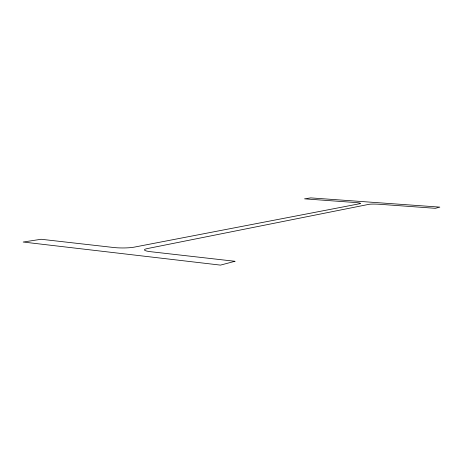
<?xml version="1.0" encoding="UTF-8"?>
<svg xmlns="http://www.w3.org/2000/svg" width="463" height="463" viewBox="0 0 463 463"><rect width="100%" height="100%" fill="white"/><g stroke="black" fill="none" stroke-linecap="round" stroke-linejoin="round"><path stroke-width="0.69" d="M234.961 261.282L220.475 265.114L23.15 242.033L41.155 239.267L113.713 247.508A14.463 2.078 0.1 0 0 134.201 247.144L359.954 203.679A8.618 0.77 2.1 0 0 355.098 202.505L304.504 198.841L310.748 197.886L439.85 207.123L435.347 208.309L380.094 204.316A8.762 0.787 2.3 0 0 368.924 204.333L147.228 248.602A14.7 2.199 0.4 0 0 150.649 251.704L234.961 261.282"/></g></svg>
